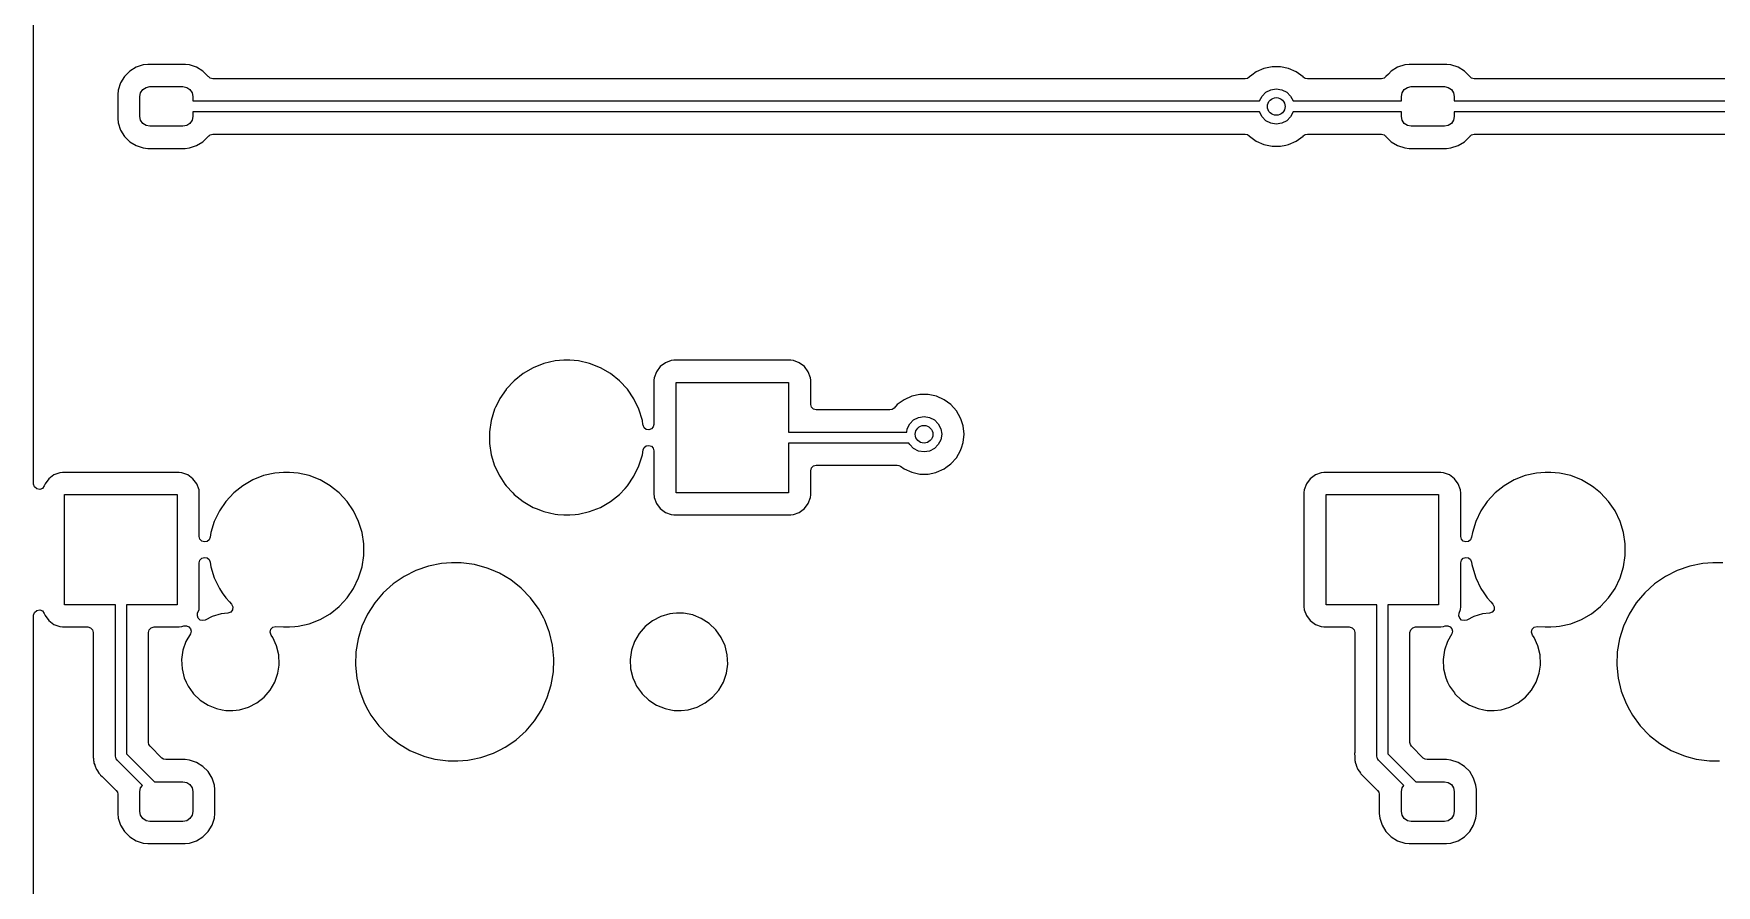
# Model space of a CAD drawing. Extents: x 30 to 259, y -142 to -25.
# Drawn here: x 29.75 to 67.87, y -96.74 to -77.44 of the extents above; entities that cross this region are included whole.
import ezdxf

# ---------------------------------------------------------------- set-up
doc = ezdxf.new("R2010")
doc.units = 0
doc.layers.add('BLACK', color=7, linetype='CONTINUOUS')

msp = doc.modelspace()

# ---------------------------------------------------------------- linework, layer by layer
at = {"layer": 'BLACK', "linetype": 'CONTINUOUS'}
for p, q in [((29.7505, -79.3658), (29.7505, -71.5723)), ((31.8095, -78.4145), (31.7205, -78.5588)), ((31.9295, -78.2945), (31.8095, -78.4145)), ((32.0738, -78.2055), (31.9295, -78.2945)), ((32.2348, -78.1521), (32.0738, -78.2055)), ((32.3342, -78.142), (32.2348, -78.1521)), ((33.1808, -78.142), (32.3342, -78.142)), ((33.191, -78.143), (33.1808, -78.142)), ((33.2802, -78.1521), (33.191, -78.143)), ((33.4412, -78.2055), (33.2802, -78.1521)), ((33.5855, -78.2945), (33.4412, -78.2055)), ((33.7055, -78.4145), (33.5855, -78.2945)), ((33.5855, -78.2945), (33.5855, -78.2945)), ((33.5855, -78.2945), (33.5855, -78.2945)), ((33.7157, -78.4247), (33.7055, -78.4145)), ((33.7055, -78.4145), (33.7055, -78.4145)), ((33.7173, -78.4231), (33.7157, -78.4247)), ((33.7467, -78.4513), (33.7173, -78.4231)), ((33.8071, -78.467), (33.7467, -78.4513)), ((57.1963, -78.467), (33.8071, -78.467)), ((57.2467, -78.4563), (57.1963, -78.467)), ((57.2884, -78.426), (57.2467, -78.4563)), ((57.2941, -78.4196), (57.2884, -78.426)), ((57.3452, -78.3825), (57.2941, -78.4196)), ((57.4473, -78.3083), (57.3452, -78.3825)), ((57.6202, -78.2314), (57.4473, -78.3083)), ((57.8054, -78.192), (57.6202, -78.2314)), ((57.9946, -78.192), (57.8054, -78.192)), ((57.8054, -78.192), (57.8054, -78.192)), ((58.1798, -78.2314), (57.9946, -78.192)), ((57.9946, -78.192), (57.9946, -78.192)), ((58.3527, -78.3083), (58.1798, -78.2314)), ((58.5059, -78.4196), (58.3527, -78.3083)), ((58.3527, -78.3083), (58.3527, -78.3083)), ((58.3527, -78.3083), (58.3527, -78.3083)), ((58.5116, -78.426), (58.5059, -78.4196)), ((58.5533, -78.4563), (58.5116, -78.426)), ((58.6037, -78.467), (58.5533, -78.4563)), ((60.2829, -78.467), (58.6037, -78.467)), ((60.3433, -78.4513), (60.2829, -78.467)), ((60.3727, -78.4231), (60.3433, -78.4513)), ((60.3743, -78.4247), (60.3727, -78.4231)), ((60.3845, -78.4145), (60.3743, -78.4247)), ((60.4394, -78.3596), (60.3845, -78.4145)), ((60.3845, -78.4145), (60.3845, -78.4145)), ((60.5045, -78.2945), (60.4394, -78.3596)), ((60.6488, -78.2055), (60.5045, -78.2945)), ((60.8098, -78.1521), (60.6488, -78.2055)), ((60.9092, -78.142), (60.8098, -78.1521)), ((61.7558, -78.142), (60.9092, -78.142)), ((61.766, -78.143), (61.7558, -78.142)), ((61.8552, -78.1521), (61.766, -78.143)), ((62.0162, -78.2055), (61.8552, -78.1521)), ((62.1605, -78.2945), (62.0162, -78.2055)), ((62.2805, -78.4145), (62.1605, -78.2945)), ((62.1605, -78.2945), (62.1605, -78.2945)), ((62.1605, -78.2945), (62.1605, -78.2945)), ((62.2907, -78.4247), (62.2805, -78.4145)), ((62.2805, -78.4145), (62.2805, -78.4145)), ((62.2923, -78.4231), (62.2907, -78.4247)), ((62.3217, -78.4513), (62.2923, -78.4231)), ((62.3821, -78.467), (62.3217, -78.4513)), ((79.3329, -78.467), (62.3821, -78.467)), ((31.6671, -78.7198), (31.657, -78.8192)), ((31.657, -78.8192), (31.657, -79.3658)), ((31.7205, -78.5588), (31.6671, -78.7198)), ((32.1575, -78.8675), (32.1746, -78.7814)), ((32.1575, -79.3175), (32.1575, -78.8675)), ((32.1746, -78.7814), (32.2234, -78.7084)), ((32.2234, -78.7084), (32.2964, -78.6596)), ((32.2964, -78.6596), (32.3825, -78.6425)), ((32.3825, -78.6425), (33.1325, -78.6425)), ((33.1325, -78.6425), (33.2186, -78.6596)), ((33.2186, -78.6596), (33.2916, -78.7084)), ((33.2916, -78.7084), (33.3404, -78.7814)), ((33.3404, -78.7814), (33.3575, -78.8675)), ((33.3575, -78.8675), (33.3575, -78.9675)), ((57.5203, -78.9675), (57.5764, -78.8574)), ((57.5764, -78.8574), (57.6649, -78.7689)), ((57.6649, -78.7689), (57.7764, -78.7121)), ((57.7764, -78.7121), (57.9, -78.6925)), ((57.9, -78.6925), (58.0236, -78.7121)), ((58.0236, -78.7121), (58.1351, -78.7689)), ((58.1351, -78.7689), (58.2236, -78.8574)), ((58.2236, -78.8574), (58.2797, -78.9675)), ((60.7325, -78.8675), (60.7496, -78.7814)), ((60.7325, -78.9675), (60.7325, -78.8675)), ((60.7496, -78.7814), (60.7984, -78.7084)), ((60.7984, -78.7084), (60.8714, -78.6596)), ((60.8714, -78.6596), (60.9575, -78.6425)), ((60.9575, -78.6425), (61.7075, -78.6425)), ((61.7075, -78.6425), (61.7936, -78.6596)), ((61.7936, -78.6596), (61.8666, -78.7084)), ((61.8666, -78.7084), (61.9154, -78.7814)), ((61.9154, -78.7814), (61.9325, -78.8675)), ((61.9325, -78.8675), (61.9325, -78.9675)), ((33.3575, -78.9675), (57.5203, -78.9675)), ((57.5203, -79.2175), (33.3575, -79.2175)), ((33.3575, -79.2175), (33.3575, -79.3175)), ((57.5764, -79.3276), (57.5203, -79.2175)), ((58.2797, -79.2175), (58.2236, -79.3276)), ((58.2797, -78.9675), (60.7325, -78.9675)), ((60.7325, -79.2175), (58.2797, -79.2175)), ((60.7325, -79.3175), (60.7325, -79.2175)), ((61.9325, -78.9675), (79.7825, -78.9675)), ((79.7825, -79.2175), (61.9325, -79.2175)), ((61.9325, -79.2175), (61.9325, -79.3175)), ((29.7505, -86.7262), (29.7505, -79.3658)), ((31.657, -79.3658), (31.6671, -79.4652)), ((31.6671, -79.4652), (31.7205, -79.6262)), ((31.7205, -79.6262), (31.8095, -79.7705)), ((32.1746, -79.4036), (32.1575, -79.3175)), ((32.2234, -79.4766), (32.1746, -79.4036)), ((32.2964, -79.5254), (32.2234, -79.4766)), ((32.3825, -79.5425), (32.2964, -79.5254)), ((33.1325, -79.5425), (32.3825, -79.5425)), ((33.2186, -79.5254), (33.1325, -79.5425)), ((33.2916, -79.4766), (33.2186, -79.5254)), ((33.3404, -79.4036), (33.2916, -79.4766)), ((33.3575, -79.3175), (33.3404, -79.4036)), ((57.6649, -79.4161), (57.5764, -79.3276)), ((57.7764, -79.4729), (57.6649, -79.4161)), ((57.9, -79.4925), (57.7764, -79.4729)), ((58.0236, -79.4729), (57.9, -79.4925)), ((58.1351, -79.4161), (58.0236, -79.4729)), ((58.2236, -79.3276), (58.1351, -79.4161)), ((60.7496, -79.4036), (60.7325, -79.3175)), ((60.7984, -79.4766), (60.7496, -79.4036)), ((60.8714, -79.5254), (60.7984, -79.4766)), ((60.9575, -79.5425), (60.8714, -79.5254)), ((61.7075, -79.5425), (60.9575, -79.5425)), ((61.7936, -79.5254), (61.7075, -79.5425)), ((61.8666, -79.4766), (61.7936, -79.5254)), ((61.9154, -79.4036), (61.8666, -79.4766)), ((61.9325, -79.3175), (61.9154, -79.4036)), ((31.8095, -79.7705), (31.9295, -79.8905)), ((31.9295, -79.8905), (32.0738, -79.9795)), ((32.0738, -79.9795), (32.0738, -79.9795)), ((32.0738, -79.9795), (32.0738, -79.9795)), ((32.0738, -79.9795), (32.2348, -80.0328)), ((32.2348, -80.0328), (32.3342, -80.043)), ((32.3342, -80.043), (33.1808, -80.043)), ((33.1808, -80.043), (33.2802, -80.0328)), ((33.2802, -80.0328), (33.4412, -79.9795)), ((33.4412, -79.9795), (33.5855, -79.8905)), ((33.5855, -79.8905), (33.7055, -79.7705)), ((33.7055, -79.7705), (33.7157, -79.7603)), ((33.7055, -79.7705), (33.7055, -79.7705)), ((33.7157, -79.7603), (33.7173, -79.7618)), ((33.7173, -79.7618), (33.7467, -79.7337)), ((33.7467, -79.7337), (33.8071, -79.718)), ((33.8071, -79.718), (57.1963, -79.718)), ((57.1963, -79.718), (57.2467, -79.7287)), ((57.2467, -79.7287), (57.2884, -79.759)), ((57.2884, -79.759), (57.2941, -79.7654)), ((57.2941, -79.7654), (57.4473, -79.8767)), ((57.4473, -79.8767), (57.4473, -79.8767)), ((57.4473, -79.8767), (57.4473, -79.8767)), ((57.4473, -79.8767), (57.6202, -79.9536)), ((57.6202, -79.9536), (57.8054, -79.993)), ((57.8054, -79.993), (57.8054, -79.993)), ((57.8054, -79.993), (57.9946, -79.993)), ((57.9946, -79.993), (58.1181, -79.9668)), ((57.9946, -79.993), (57.9946, -79.993)), ((58.1181, -79.9668), (58.1798, -79.9536)), ((58.1798, -79.9536), (58.3527, -79.8767)), ((58.3527, -79.8767), (58.5059, -79.7654)), ((58.5059, -79.7654), (58.5116, -79.759)), ((58.5116, -79.759), (58.5533, -79.7287)), ((58.5533, -79.7287), (58.6037, -79.718)), ((58.6037, -79.718), (60.2829, -79.718)), ((60.2829, -79.718), (60.3433, -79.7337)), ((60.3433, -79.7337), (60.3727, -79.7618)), ((60.3727, -79.7618), (60.3743, -79.7603)), ((60.3743, -79.7603), (60.3845, -79.7705)), ((60.3845, -79.7705), (60.3845, -79.7705)), ((60.3845, -79.7705), (60.4906, -79.8767)), ((60.4906, -79.8767), (60.5045, -79.8905)), ((60.5045, -79.8905), (60.6488, -79.9795)), ((60.6488, -79.9795), (60.6488, -79.9795)), ((60.6488, -79.9795), (60.6488, -79.9795)), ((60.6488, -79.9795), (60.8098, -80.0328)), ((60.8098, -80.0328), (60.9092, -80.043)), ((60.9092, -80.043), (61.7558, -80.043)), ((61.7558, -80.043), (61.8552, -80.0328)), ((61.8552, -80.0328), (62.0162, -79.9795)), ((62.0162, -79.9795), (62.1605, -79.8905)), ((62.1605, -79.8905), (62.2805, -79.7705)), ((62.2805, -79.7705), (62.2907, -79.7603)), ((62.2805, -79.7705), (62.2805, -79.7705)), ((62.2907, -79.7603), (62.2923, -79.7618)), ((62.2923, -79.7618), (62.3217, -79.7337)), ((62.3217, -79.7337), (62.3821, -79.718)), ((62.3821, -79.718), (79.3329, -79.718)), ((41.3101, -84.9176), (41.0659, -85.0134)), ((41.5659, -84.8592), (41.3101, -84.9176)), ((41.762, -84.8445), (41.5659, -84.8592)), ((41.893, -84.8445), (41.762, -84.8445)), ((41.762, -84.8445), (41.762, -84.8445)), ((42.0891, -84.8592), (41.893, -84.8445)), ((41.893, -84.8445), (41.893, -84.8445)), ((42.3449, -84.9176), (42.0891, -84.8592)), ((42.5891, -85.0134), (42.3449, -84.9176)), ((43.945, -84.9875), (43.8587, -85.1027)), ((44.0602, -84.9012), (43.945, -84.9875)), ((44.195, -84.8509), (44.0602, -84.9012)), ((44.2546, -84.8445), (44.195, -84.8509)), ((46.9004, -84.8445), (44.2546, -84.8445)), ((46.96, -84.8509), (46.9004, -84.8445)), ((46.9004, -84.8445), (46.9004, -84.8445)), ((47.0948, -84.9012), (46.96, -84.8509)), ((47.21, -84.9875), (47.0948, -84.9012)), ((47.2963, -85.1027), (47.21, -84.9875)), ((40.6335, -85.3082), (40.4551, -85.5005)), ((40.8386, -85.1446), (40.6335, -85.3082)), ((41.0659, -85.0134), (40.8386, -85.1446)), ((42.8164, -85.1446), (42.5891, -85.0134)), ((43.0215, -85.3082), (42.8164, -85.1446)), ((42.8164, -85.1446), (42.8164, -85.1446)), ((43.1999, -85.5005), (43.0215, -85.3082)), ((43.0215, -85.3082), (43.0215, -85.3082)), ((43.0215, -85.3082), (43.0215, -85.3082)), ((43.8084, -85.2375), (43.802, -85.2971)), ((43.802, -85.2971), (43.802, -86.2953)), ((43.8587, -85.1027), (43.8084, -85.2375)), ((44.3025, -87.845), (44.3025, -85.345)), ((44.3025, -85.345), (46.8525, -85.345)), ((46.8525, -85.345), (46.8525, -86.47)), ((47.3466, -85.2375), (47.2963, -85.1027)), ((47.353, -85.2971), (47.3466, -85.2375)), ((47.353, -85.8455), (47.353, -85.2971)), ((47.353, -85.2971), (47.353, -85.2971)), ((40.3073, -85.7173), (40.2157, -85.9075)), ((40.3126, -85.7095), (40.3073, -85.7173)), ((40.4514, -85.5058), (40.3126, -85.7095)), ((40.4551, -85.5005), (40.4514, -85.5058)), ((43.3477, -85.7173), (43.1999, -85.5005)), ((43.1999, -85.5005), (43.1999, -85.5005)), ((43.1999, -85.5005), (43.1999, -85.5005)), ((43.4616, -85.9537), (43.3477, -85.7173)), ((49.4673, -85.7358), (49.3141, -85.8471)), ((49.6402, -85.6589), (49.4673, -85.7358)), ((49.8254, -85.6195), (49.6402, -85.6589)), ((50.0146, -85.6195), (49.8254, -85.6195)), ((49.8254, -85.6195), (49.8254, -85.6195)), ((50.1998, -85.6589), (50.0146, -85.6195)), ((50.0146, -85.6195), (50.0146, -85.6195)), ((50.3727, -85.7358), (50.1998, -85.6589)), ((50.5259, -85.8471), (50.3727, -85.7358)), ((40.1934, -85.9537), (40.1161, -86.2044)), ((40.2157, -85.9075), (40.1934, -85.9537)), ((43.5389, -86.2044), (43.4616, -85.9537)), ((47.3696, -85.9075), (47.353, -85.8455)), ((47.415, -85.9529), (47.3696, -85.9075)), ((47.477, -85.9695), (47.415, -85.9529)), ((49.1487, -85.9695), (47.477, -85.9695)), ((49.1992, -85.9588), (49.1487, -85.9695)), ((49.2409, -85.9285), (49.1992, -85.9588)), ((49.3141, -85.8471), (49.2409, -85.9285)), ((49.6849, -86.1964), (49.7964, -86.1396)), ((49.7964, -86.1396), (49.92, -86.12)), ((49.92, -86.12), (50.0436, -86.1396)), ((50.0436, -86.1396), (50.1551, -86.1964)), ((50.6525, -85.9878), (50.5259, -85.8471)), ((50.7472, -86.1517), (50.6525, -85.9878)), ((40.1161, -86.2044), (40.077, -86.4638)), ((40.077, -86.4638), (40.077, -86.7262)), ((43.5526, -86.2953), (43.5389, -86.2044)), ((43.5554, -86.3138), (43.5526, -86.2953)), ((43.5792, -86.3702), (43.5554, -86.3138)), ((43.627, -86.4083), (43.5792, -86.3702)), ((43.6873, -86.419), (43.627, -86.4083)), ((43.7453, -86.3995), (43.6873, -86.419)), ((43.7869, -86.3546), (43.7453, -86.3995)), ((43.802, -86.2953), (43.7869, -86.3546)), ((46.8525, -86.47), (49.5279, -86.47)), ((49.5279, -86.47), (49.5396, -86.3964)), ((49.5396, -86.3964), (49.5964, -86.2849)), ((49.5964, -86.2849), (49.6849, -86.1964)), ((50.1551, -86.1964), (50.2436, -86.2849)), ((50.2436, -86.2849), (50.3004, -86.3964)), ((50.3004, -86.3964), (50.32, -86.52)), ((50.32, -86.52), (50.3004, -86.6436)), ((50.7606, -86.1931), (50.7472, -86.1517)), ((50.8057, -86.3317), (50.7606, -86.1931)), ((50.8255, -86.52), (50.8057, -86.3317)), ((50.8057, -86.7083), (50.8255, -86.52)), ((29.7505, -87.6477), (29.7505, -86.7262)), ((40.077, -86.7262), (40.1161, -86.9856)), ((43.5389, -86.9856), (43.5554, -86.8762)), ((43.5554, -86.8762), (43.5792, -86.8198)), ((43.5792, -86.8198), (43.627, -86.7817)), ((43.627, -86.7817), (43.6873, -86.771)), ((43.6873, -86.771), (43.7453, -86.7905)), ((43.7453, -86.7905), (43.7869, -86.8354)), ((43.7869, -86.8354), (43.802, -86.8947)), ((43.802, -86.8947), (43.802, -87.8929)), ((49.5785, -86.72), (46.8525, -86.72)), ((46.8525, -86.72), (46.8525, -87.845)), ((49.5964, -86.7551), (49.5785, -86.72)), ((49.6849, -86.8436), (49.5964, -86.7551)), ((49.7964, -86.9004), (49.6849, -86.8436)), ((49.92, -86.92), (49.7964, -86.9004)), ((50.0436, -86.9004), (49.92, -86.92)), ((50.1551, -86.8436), (50.0436, -86.9004)), ((50.2436, -86.7551), (50.1551, -86.8436)), ((50.3004, -86.6436), (50.2436, -86.7551)), ((50.6525, -87.0522), (50.7472, -86.8883)), ((50.7472, -86.8883), (50.7751, -86.8023)), ((50.7751, -86.8023), (50.7998, -86.7262)), ((50.7998, -86.7262), (50.8057, -86.7083)), ((40.1161, -86.9856), (40.1934, -87.2363)), ((40.1934, -87.2363), (40.3073, -87.4727)), ((43.3477, -87.4727), (43.4616, -87.2363)), ((43.4616, -87.2363), (43.5389, -86.9856)), ((47.353, -87.3445), (47.3696, -87.2825)), ((47.3696, -87.2825), (47.415, -87.2371)), ((47.415, -87.2371), (47.477, -87.2205)), ((47.477, -87.2205), (49.3118, -87.2205)), ((49.3118, -87.2205), (49.3502, -87.2266)), ((49.3502, -87.2266), (49.3847, -87.2442)), ((49.3847, -87.2442), (49.4673, -87.3042)), ((50.3727, -87.3042), (50.4117, -87.2758)), ((50.4117, -87.2758), (50.5259, -87.1929)), ((50.5259, -87.1929), (50.6525, -87.0522)), ((29.7692, -87.7132), (29.7505, -87.6477)), ((30.0087, -87.6427), (29.9907, -87.691)), ((30.095, -87.5275), (30.0087, -87.6427)), ((30.2102, -87.4412), (30.095, -87.5275)), ((30.345, -87.3909), (30.2102, -87.4412)), ((30.4046, -87.3845), (30.345, -87.3909)), ((33.0504, -87.3845), (30.4046, -87.3845)), ((33.11, -87.3909), (33.0504, -87.3845)), ((33.0504, -87.3845), (33.0504, -87.3845)), ((33.2448, -87.4412), (33.11, -87.3909)), ((33.36, -87.5275), (33.2448, -87.4412)), ((33.4463, -87.6427), (33.36, -87.5275)), ((33.4966, -87.7775), (33.4463, -87.6427)), ((34.7159, -87.5534), (34.4886, -87.6846)), ((34.9601, -87.4576), (34.7159, -87.5534)), ((35.2159, -87.3992), (34.9601, -87.4576)), ((35.412, -87.3845), (35.2159, -87.3992)), ((35.543, -87.3845), (35.412, -87.3845)), ((35.412, -87.3845), (35.412, -87.3845)), ((35.7391, -87.3992), (35.543, -87.3845)), ((35.543, -87.3845), (35.543, -87.3845)), ((35.9949, -87.4576), (35.7391, -87.3992)), ((36.2391, -87.5534), (35.9949, -87.4576)), ((36.4664, -87.6846), (36.2391, -87.5534)), ((40.3073, -87.4727), (40.4266, -87.6477)), ((40.4266, -87.6477), (40.4551, -87.6895)), ((43.1999, -87.6895), (43.3477, -87.4727)), ((47.353, -87.8929), (47.353, -87.3445)), ((49.4673, -87.3042), (49.4673, -87.3042)), ((49.4673, -87.3042), (49.4673, -87.3042)), ((49.4673, -87.3042), (49.6402, -87.3811)), ((49.6402, -87.3811), (49.8254, -87.4205)), ((49.8254, -87.4205), (49.8254, -87.4205)), ((49.8254, -87.4205), (50.0146, -87.4205)), ((50.0146, -87.4205), (50.184, -87.3845)), ((50.0146, -87.4205), (50.0146, -87.4205)), ((50.184, -87.3845), (50.1998, -87.3811)), ((50.1998, -87.3811), (50.3727, -87.3042)), ((58.5837, -87.6427), (58.5334, -87.7775)), ((58.67, -87.5275), (58.5837, -87.6427)), ((58.7852, -87.4412), (58.67, -87.5275)), ((58.92, -87.3909), (58.7852, -87.4412)), ((58.9796, -87.3845), (58.92, -87.3909)), ((61.6254, -87.3845), (58.9796, -87.3845)), ((61.685, -87.3909), (61.6254, -87.3845)), ((61.6254, -87.3845), (61.6254, -87.3845)), ((61.8198, -87.4412), (61.685, -87.3909)), ((61.935, -87.5275), (61.8198, -87.4412)), ((62.0213, -87.6427), (61.935, -87.5275)), ((62.0716, -87.7775), (62.0213, -87.6427)), ((63.2909, -87.5534), (63.0636, -87.6846)), ((63.5351, -87.4576), (63.2909, -87.5534)), ((63.7909, -87.3992), (63.5351, -87.4576)), ((63.987, -87.3845), (63.7909, -87.3992)), ((64.118, -87.3845), (63.987, -87.3845)), ((63.987, -87.3845), (63.987, -87.3845)), ((64.3141, -87.3992), (64.118, -87.3845)), ((64.118, -87.3845), (64.118, -87.3845)), ((64.5699, -87.4576), (64.3141, -87.3992)), ((64.8141, -87.5534), (64.5699, -87.4576)), ((65.0414, -87.6846), (64.8141, -87.5534)), ((29.8198, -87.7589), (29.7692, -87.7132)), ((29.8869, -87.771), (29.8198, -87.7589)), ((29.9502, -87.7459), (29.8869, -87.771)), ((29.9907, -87.691), (29.9502, -87.7459)), ((30.4525, -90.385), (30.4525, -87.885)), ((30.4525, -87.885), (33.0025, -87.885)), ((33.0025, -87.885), (33.0025, -90.385)), ((33.4985, -87.7949), (33.4966, -87.7775)), ((33.503, -87.8371), (33.4985, -87.7949)), ((33.503, -88.8353), (33.503, -87.8371)), ((34.1051, -88.0405), (33.9573, -88.2573)), ((34.2835, -87.8482), (34.1051, -88.0405)), ((34.4886, -87.6846), (34.2835, -87.8482)), ((36.5147, -87.7232), (36.4664, -87.6846)), ((36.6715, -87.8482), (36.5147, -87.7232)), ((36.8499, -88.0405), (36.6715, -87.8482)), ((36.6715, -87.8482), (36.6715, -87.8482)), ((36.6715, -87.8482), (36.6715, -87.8482)), ((36.9977, -88.2573), (36.8499, -88.0405)), ((36.8499, -88.0405), (36.8499, -88.0405)), ((36.8499, -88.0405), (36.8499, -88.0405)), ((40.4551, -87.6895), (40.6023, -87.8482)), ((40.6023, -87.8482), (40.6335, -87.8818)), ((40.6335, -87.8818), (40.8386, -88.0454)), ((40.8386, -88.0454), (41.0659, -88.1766)), ((42.5891, -88.1766), (42.8164, -88.0454)), ((42.8164, -88.0454), (43.0215, -87.8818)), ((43.0215, -87.8818), (43.1476, -87.7459)), ((43.1476, -87.7459), (43.1999, -87.6895)), ((43.1999, -87.6895), (43.1999, -87.6895)), ((43.1999, -87.6895), (43.1999, -87.6895)), ((43.802, -87.8929), (43.8034, -87.9062)), ((43.8034, -87.9062), (43.8084, -87.9525)), ((43.8084, -87.9525), (43.8587, -88.0873)), ((46.8525, -87.845), (44.3025, -87.845)), ((47.2963, -88.0873), (47.3466, -87.9525)), ((47.3466, -87.9525), (47.353, -87.8929)), ((58.5334, -87.7775), (58.527, -87.8371)), ((58.527, -87.8371), (58.527, -90.4329)), ((59.0275, -90.385), (59.0275, -87.885)), ((59.0275, -87.885), (61.5775, -87.885)), ((61.5775, -87.885), (61.5775, -90.385)), ((62.0735, -87.7949), (62.0716, -87.7775)), ((62.078, -87.8371), (62.0735, -87.7949)), ((62.078, -88.8353), (62.078, -87.8371)), ((62.6801, -88.0405), (62.5323, -88.2573)), ((62.8585, -87.8482), (62.6801, -88.0405)), ((63.0636, -87.6846), (62.8585, -87.8482)), ((65.0897, -87.7232), (65.0414, -87.6846)), ((65.2465, -87.8482), (65.0897, -87.7232)), ((65.4249, -88.0405), (65.2465, -87.8482)), ((65.2465, -87.8482), (65.2465, -87.8482)), ((65.2465, -87.8482), (65.2465, -87.8482)), ((65.5727, -88.2573), (65.4249, -88.0405)), ((65.4249, -88.0405), (65.4249, -88.0405)), ((65.4249, -88.0405), (65.4249, -88.0405)), ((33.9573, -88.2573), (33.8434, -88.4937)), ((37.1116, -88.4937), (36.9977, -88.2573)), ((41.0659, -88.1766), (41.132, -88.2025)), ((41.132, -88.2025), (41.2715, -88.2573)), ((41.2715, -88.2573), (41.3101, -88.2724)), ((41.3101, -88.2724), (41.5659, -88.3308)), ((41.5659, -88.3308), (41.6219, -88.335)), ((41.6219, -88.335), (41.762, -88.3455)), ((41.762, -88.3455), (41.762, -88.3455)), ((41.762, -88.3455), (41.893, -88.3455)), ((41.893, -88.3455), (42.0156, -88.3363)), ((41.893, -88.3455), (41.893, -88.3455)), ((42.0156, -88.3363), (42.0891, -88.3308)), ((42.0891, -88.3308), (42.3449, -88.2724)), ((42.3449, -88.2724), (42.5891, -88.1766)), ((43.8587, -88.0873), (43.945, -88.2025)), ((43.945, -88.2025), (44.0602, -88.2888)), ((44.0602, -88.2888), (44.195, -88.3391)), ((44.195, -88.3391), (44.2546, -88.3455)), ((44.2546, -88.3455), (46.9004, -88.3455)), ((46.9004, -88.3455), (46.96, -88.3391)), ((46.96, -88.3391), (47.0948, -88.2888)), ((47.0948, -88.2888), (47.21, -88.2025)), ((47.21, -88.2025), (47.2963, -88.0873)), ((62.5323, -88.2573), (62.4184, -88.4937)), ((65.6866, -88.4937), (65.5727, -88.2573)), ((33.7661, -88.7444), (33.7496, -88.8538)), ((33.8434, -88.4937), (33.7661, -88.7444)), ((37.1889, -88.7444), (37.1116, -88.4937)), ((37.228, -89.0038), (37.1889, -88.7444)), ((62.3411, -88.7444), (62.3246, -88.8538)), ((62.4184, -88.4937), (62.3411, -88.7444)), ((65.7639, -88.7444), (65.6866, -88.4937)), ((65.803, -89.0038), (65.7639, -88.7444)), ((33.5181, -88.8946), (33.503, -88.8353)), ((33.5597, -88.9395), (33.5181, -88.8946)), ((33.6177, -88.959), (33.5597, -88.9395)), ((33.678, -88.9483), (33.6177, -88.959)), ((33.7258, -88.9102), (33.678, -88.9483)), ((33.7496, -88.8538), (33.7258, -88.9102)), ((37.228, -89.2662), (37.228, -89.0038)), ((62.0931, -88.8946), (62.078, -88.8353)), ((62.1347, -88.9395), (62.0931, -88.8946)), ((62.1927, -88.959), (62.1347, -88.9395)), ((62.253, -88.9483), (62.1927, -88.959)), ((62.3008, -88.9102), (62.253, -88.9483)), ((62.3246, -88.8538), (62.3008, -88.9102)), ((65.803, -89.2662), (65.803, -89.0038)), ((33.503, -89.4347), (33.5181, -89.3754)), ((33.503, -90.4329), (33.503, -89.4347)), ((33.5181, -89.3754), (33.5597, -89.3305)), ((33.5597, -89.3305), (33.6177, -89.311)), ((33.6177, -89.311), (33.678, -89.3217)), ((33.678, -89.3217), (33.7258, -89.3598)), ((33.7258, -89.3598), (33.7496, -89.4162)), ((33.7496, -89.4162), (33.7578, -89.4707)), ((33.7578, -89.4707), (33.7661, -89.5256)), ((33.7661, -89.5256), (33.8434, -89.7763)), ((37.1116, -89.7763), (37.1889, -89.5256)), ((37.1889, -89.5256), (37.228, -89.2662)), ((38.6932, -89.5055), (38.4093, -89.6041)), ((38.9877, -89.4456), (38.6932, -89.5055)), ((39.2125, -89.4306), (38.9877, -89.4456)), ((39.4377, -89.4306), (39.2125, -89.4306)), ((39.2125, -89.4306), (39.2125, -89.4306)), ((39.7356, -89.4707), (39.4377, -89.4306)), ((40.0254, -89.55), (39.7356, -89.4707)), ((39.7356, -89.4707), (39.7356, -89.4707)), ((39.7356, -89.4707), (39.7356, -89.4707)), ((40.1209, -89.5906), (40.0254, -89.55)), ((62.078, -89.4347), (62.0931, -89.3754)), ((62.078, -90.4329), (62.078, -89.4347)), ((62.0931, -89.3754), (62.1347, -89.3305)), ((62.1347, -89.3305), (62.1927, -89.311)), ((62.1927, -89.311), (62.253, -89.3217)), ((62.253, -89.3217), (62.3008, -89.3598)), ((62.3008, -89.3598), (62.3246, -89.4162)), ((62.3246, -89.4162), (62.3328, -89.4707)), ((62.3328, -89.4707), (62.3411, -89.5256)), ((62.3411, -89.5256), (62.4184, -89.7763)), ((65.6866, -89.7763), (65.7639, -89.5256)), ((65.7639, -89.5256), (65.803, -89.2662)), ((67.2682, -89.5055), (66.9843, -89.6041)), ((67.5627, -89.4456), (67.2682, -89.5055)), ((67.7875, -89.4306), (67.5627, -89.4456)), ((68.0127, -89.4306), (67.7875, -89.4306)), ((67.7875, -89.4306), (67.7875, -89.4306)), ((33.8434, -89.7763), (33.9573, -90.0127)), ((36.9977, -90.0127), (37.1116, -89.7763)), ((37.8934, -89.9097), (37.6706, -90.1112)), ((38.1412, -89.7396), (37.8934, -89.9097)), ((38.4093, -89.6041), (38.1412, -89.7396)), ((40.302, -89.6673), (40.1209, -89.5906)), ((40.4313, -89.7439), (40.302, -89.6673)), ((40.5606, -89.8205), (40.4313, -89.7439)), ((40.7964, -90.0067), (40.5606, -89.8205)), ((40.5606, -89.8205), (40.5606, -89.8205)), ((40.5606, -89.8205), (40.5606, -89.8205)), ((62.4184, -89.7763), (62.5323, -90.0127)), ((65.5727, -90.0127), (65.6866, -89.7763)), ((66.4684, -89.9097), (66.2456, -90.1112)), ((66.7162, -89.7396), (66.4684, -89.9097)), ((66.9843, -89.6041), (66.7162, -89.7396)), ((33.9573, -90.0127), (34.0244, -90.1112)), ((34.0244, -90.1112), (34.1051, -90.2295)), ((34.1051, -90.2295), (34.1841, -90.3146)), ((34.1841, -90.3146), (34.2318, -90.366)), ((36.6715, -90.4218), (36.7708, -90.3148)), ((36.7708, -90.3148), (36.8499, -90.2295)), ((36.8499, -90.2295), (36.9977, -90.0127)), ((36.8499, -90.2295), (36.8499, -90.2295)), ((36.8499, -90.2295), (36.8499, -90.2295)), ((37.6706, -90.1112), (37.4766, -90.3407)), ((41.0053, -90.2227), (40.7964, -90.0067)), ((41.1601, -90.4329), (41.0053, -90.2227)), ((62.5323, -90.0127), (62.5994, -90.1112)), ((62.5994, -90.1112), (62.6801, -90.2295)), ((62.6801, -90.2295), (62.7591, -90.3146)), ((62.7591, -90.3146), (62.8068, -90.366)), ((65.2465, -90.4218), (65.3458, -90.3148)), ((65.3458, -90.3148), (65.4249, -90.2295)), ((65.4249, -90.2295), (65.5727, -90.0127)), ((65.4249, -90.2295), (65.4249, -90.2295)), ((65.4249, -90.2295), (65.4249, -90.2295)), ((66.2456, -90.1112), (66.0516, -90.3407)), ((29.7505, -90.6223), (29.7692, -90.5568)), ((29.7505, -105.025), (29.7505, -90.6223)), ((29.7692, -90.5568), (29.8198, -90.5111)), ((29.8198, -90.5111), (29.8869, -90.499)), ((29.8869, -90.499), (29.9502, -90.5241)), ((29.9502, -90.5241), (29.9907, -90.579)), ((29.9907, -90.579), (30.0087, -90.6273)), ((30.0087, -90.6273), (30.095, -90.7425)), ((31.6025, -90.385), (30.4525, -90.385)), ((31.6025, -93.8125), (31.6025, -90.385)), ((33.0025, -90.385), (31.8525, -90.385)), ((31.8525, -90.385), (31.8525, -93.7607)), ((33.4587, -90.6342), (33.4656, -90.5756)), ((33.4797, -90.6894), (33.4587, -90.6342)), ((33.4656, -90.5756), (33.4966, -90.4925)), ((33.5239, -90.7286), (33.4797, -90.6894)), ((33.4966, -90.4925), (33.503, -90.4329)), ((33.7963, -90.6478), (33.6386, -90.7291)), ((33.9981, -90.5886), (33.7963, -90.6478)), ((34.1527, -90.5738), (33.9981, -90.5886)), ((34.216, -90.549), (34.1527, -90.5738)), ((34.2568, -90.4945), (34.216, -90.549)), ((34.2318, -90.366), (34.2626, -90.4267)), ((34.2626, -90.4267), (34.2568, -90.4945)), ((35.9949, -90.8124), (36.2391, -90.7166)), ((36.2391, -90.7166), (36.4664, -90.5854)), ((36.4664, -90.5854), (36.6715, -90.4218)), ((37.3149, -90.594), (37.1884, -90.8665)), ((37.4766, -90.3407), (37.3149, -90.594)), ((41.1835, -90.4646), (41.1601, -90.4329)), ((41.3067, -90.6894), (41.1835, -90.4646)), ((41.3279, -90.7281), (41.3067, -90.6894)), ((43.9563, -90.6478), (43.7693, -90.7442)), ((44.1581, -90.5886), (43.9563, -90.6478)), ((44.2279, -90.5819), (44.1581, -90.5886)), ((44.315, -90.5736), (44.2279, -90.5819)), ((44.4727, -90.5736), (44.315, -90.5736)), ((44.6792, -90.6134), (44.4727, -90.5736)), ((44.4727, -90.5736), (44.4727, -90.5736)), ((44.7015, -90.6223), (44.6792, -90.6134)), ((44.6792, -90.6134), (44.6792, -90.6134)), ((44.6792, -90.6134), (44.6792, -90.6134)), ((44.8745, -90.6916), (44.7015, -90.6223)), ((45.0514, -90.8053), (44.8745, -90.6916)), ((58.527, -90.4329), (58.5334, -90.4925)), ((58.5334, -90.4925), (58.5342, -90.4945)), ((58.5342, -90.4945), (58.5837, -90.6273)), ((58.5837, -90.6273), (58.67, -90.7425)), ((60.1775, -90.385), (59.0275, -90.385)), ((60.1775, -93.8125), (60.1775, -90.385)), ((61.5775, -90.385), (60.4275, -90.385)), ((60.4275, -90.385), (60.4275, -93.7607)), ((62.0337, -90.6342), (62.0406, -90.5756)), ((62.0547, -90.6894), (62.0337, -90.6342)), ((62.0406, -90.5756), (62.0716, -90.4925)), ((62.0989, -90.7286), (62.0547, -90.6894)), ((62.0716, -90.4925), (62.078, -90.4329)), ((62.3713, -90.6478), (62.2136, -90.7291)), ((62.5731, -90.5886), (62.3713, -90.6478)), ((62.7277, -90.5738), (62.5731, -90.5886)), ((62.791, -90.549), (62.7277, -90.5738)), ((62.8318, -90.4945), (62.791, -90.549)), ((62.8068, -90.366), (62.8376, -90.4267)), ((62.8376, -90.4267), (62.8318, -90.4945)), ((64.5699, -90.8124), (64.8141, -90.7166)), ((64.8141, -90.7166), (65.0414, -90.5854)), ((65.0414, -90.5854), (65.2465, -90.4218)), ((65.8899, -90.594), (65.7634, -90.8665)), ((66.0516, -90.3407), (65.8899, -90.594)), ((30.095, -90.7425), (30.2102, -90.8288)), ((30.2102, -90.8288), (30.345, -90.8791)), ((30.345, -90.8791), (30.4046, -90.8855)), ((30.4046, -90.8855), (30.978, -90.8855)), ((30.978, -90.8855), (31.04, -90.9021)), ((31.04, -90.9021), (31.0854, -90.9475)), ((31.0854, -90.9475), (31.102, -91.0095)), ((31.102, -91.0095), (31.102, -93.7298)), ((32.353, -91.0095), (32.3696, -90.9475)), ((32.353, -93.502), (32.353, -91.0095)), ((32.3696, -90.9475), (32.415, -90.9021)), ((32.415, -90.9021), (32.477, -90.8855)), ((32.477, -90.8855), (33.0504, -90.8855)), ((33.0504, -90.8855), (33.11, -90.8791)), ((33.0504, -90.8855), (33.0504, -90.8855)), ((33.11, -90.8791), (33.1503, -90.864)), ((33.1503, -90.864), (33.2101, -90.8573)), ((33.301, -91.0422), (33.2011, -91.2154)), ((33.2101, -90.8573), (33.2661, -90.8796)), ((33.2661, -90.8796), (33.3049, -90.9255)), ((33.3176, -90.9844), (33.301, -91.0422)), ((33.3049, -90.9255), (33.3176, -90.9844)), ((33.5812, -90.7429), (33.5239, -90.7286)), ((33.6386, -90.7291), (33.5812, -90.7429)), ((35.1046, -91.0026), (35.1204, -90.9352)), ((35.1274, -91.068), (35.1046, -91.0026)), ((35.1204, -90.9352), (35.1699, -90.8868)), ((35.1657, -91.1218), (35.1274, -91.068)), ((35.1699, -90.8868), (35.2377, -90.8724)), ((35.2377, -90.8724), (35.412, -90.8855)), ((35.412, -90.8855), (35.412, -90.8855)), ((35.412, -90.8855), (35.543, -90.8855)), ((35.543, -90.8855), (35.6656, -90.8763)), ((35.543, -90.8855), (35.543, -90.8855)), ((35.6656, -90.8763), (35.7391, -90.8708)), ((35.7391, -90.8708), (35.9949, -90.8124)), ((37.1884, -90.8665), (37.0994, -91.1535)), ((41.4136, -90.9505), (41.3279, -90.7281)), ((41.4359, -91.0086), (41.4136, -90.9505)), ((41.5056, -91.3009), (41.4359, -91.0086)), ((43.4662, -91.0332), (43.3611, -91.2154)), ((43.604, -90.8743), (43.4662, -91.0332)), ((43.7693, -90.7442), (43.604, -90.8743)), ((45.2037, -90.9505), (45.0514, -90.8053)), ((45.0514, -90.8053), (45.0514, -90.8053)), ((45.0514, -90.8053), (45.0514, -90.8053)), ((45.3257, -91.1218), (45.2037, -90.9505)), ((45.2037, -90.9505), (45.2037, -90.9505)), ((58.67, -90.7425), (58.7852, -90.8288)), ((58.7852, -90.8288), (58.92, -90.8791)), ((58.92, -90.8791), (58.9796, -90.8855)), ((58.9796, -90.8855), (59.553, -90.8855)), ((59.553, -90.8855), (59.615, -90.9021)), ((59.615, -90.9021), (59.6604, -90.9475)), ((59.6604, -90.9475), (59.677, -91.0095)), ((59.677, -91.0095), (59.677, -93.7298)), ((60.928, -91.0095), (60.9446, -90.9475)), ((60.928, -93.502), (60.928, -91.0095)), ((60.9446, -90.9475), (60.99, -90.9021)), ((60.99, -90.9021), (61.052, -90.8855)), ((61.052, -90.8855), (61.6254, -90.8855)), ((61.6254, -90.8855), (61.685, -90.8791)), ((61.6254, -90.8855), (61.6254, -90.8855)), ((61.685, -90.8791), (61.7253, -90.864)), ((61.7253, -90.864), (61.7851, -90.8573)), ((61.876, -91.0422), (61.7761, -91.2154)), ((61.7851, -90.8573), (61.8411, -90.8796)), ((61.8411, -90.8796), (61.8799, -90.9255)), ((61.8926, -90.9844), (61.876, -91.0422)), ((61.8799, -90.9255), (61.8926, -90.9844)), ((62.1562, -90.7429), (62.0989, -90.7286)), ((62.2136, -90.7291), (62.1562, -90.7429)), ((63.6796, -91.0026), (63.6954, -90.9352)), ((63.7024, -91.068), (63.6796, -91.0026)), ((63.6954, -90.9352), (63.7449, -90.8868)), ((63.7407, -91.1218), (63.7024, -91.068)), ((63.7449, -90.8868), (63.8127, -90.8724)), ((63.8127, -90.8724), (63.987, -90.8855)), ((63.987, -90.8855), (63.987, -90.8855)), ((63.987, -90.8855), (64.118, -90.8855)), ((64.118, -90.8855), (64.2406, -90.8763)), ((64.118, -90.8855), (64.118, -90.8855)), ((64.2406, -90.8763), (64.3141, -90.8708)), ((64.3141, -90.8708), (64.5699, -90.8124)), ((65.7634, -90.8665), (65.6744, -91.1535)), ((33.1323, -91.4142), (33.1023, -91.6224)), ((33.2011, -91.2154), (33.1323, -91.4142)), ((35.2531, -91.3131), (35.1657, -91.1218)), ((35.1657, -91.1218), (35.1657, -91.1218)), ((35.1657, -91.1218), (35.1657, -91.1218)), ((35.3026, -91.5175), (35.2531, -91.3131)), ((37.0494, -91.4498), (37.0393, -91.7502)), ((37.0994, -91.1535), (37.0494, -91.4498)), ((41.5357, -91.5998), (41.5056, -91.3009)), ((43.2923, -91.4142), (43.2623, -91.6224)), ((43.3611, -91.2154), (43.2923, -91.4142)), ((45.4131, -91.3131), (45.3257, -91.1218)), ((45.3257, -91.1218), (45.3257, -91.1218)), ((45.3257, -91.1218), (45.3257, -91.1218)), ((45.4626, -91.5175), (45.4131, -91.3131)), ((61.7073, -91.4142), (61.6773, -91.6224)), ((61.7761, -91.2154), (61.7073, -91.4142)), ((63.8281, -91.3131), (63.7407, -91.1218)), ((63.7407, -91.1218), (63.7407, -91.1218)), ((63.7407, -91.1218), (63.7407, -91.1218)), ((63.8776, -91.5175), (63.8281, -91.3131)), ((65.6244, -91.4498), (65.6143, -91.7502)), ((65.6744, -91.1535), (65.6244, -91.4498)), ((33.1023, -91.6224), (33.1023, -91.6224)), ((33.1023, -91.6224), (33.1124, -91.8325)), ((33.1124, -91.8325), (33.1619, -92.0369)), ((35.2827, -91.9358), (35.3094, -91.7502)), ((35.3127, -91.7276), (35.3026, -91.5175)), ((35.3094, -91.7502), (35.3127, -91.7276)), ((37.0393, -91.7502), (37.0694, -92.0491)), ((41.5256, -91.9002), (41.5349, -91.6224)), ((41.5349, -91.6224), (41.5357, -91.5998)), ((43.2623, -91.6224), (43.2724, -91.8325)), ((43.2623, -91.6224), (43.2623, -91.6224)), ((43.2724, -91.8325), (43.3219, -92.0369)), ((45.4427, -91.9358), (45.4727, -91.7276)), ((45.4727, -91.7276), (45.4626, -91.5175)), ((61.6773, -91.6224), (61.6773, -91.6224)), ((61.6773, -91.6224), (61.6874, -91.8325)), ((61.6874, -91.8325), (61.7369, -92.0369)), ((63.8577, -91.9358), (63.8844, -91.7502)), ((63.8877, -91.7276), (63.8776, -91.5175)), ((63.8844, -91.7502), (63.8877, -91.7276)), ((65.6143, -91.7502), (65.6444, -92.0491)), ((33.1619, -92.0369), (33.2066, -92.1346)), ((33.2066, -92.1346), (33.2493, -92.2282)), ((33.2493, -92.2282), (33.3583, -92.3812)), ((35.1088, -92.3168), (35.2139, -92.1346)), ((35.2139, -92.1346), (35.2827, -91.9358)), ((37.0694, -92.0491), (37.1391, -92.3414)), ((41.3866, -92.4835), (41.4756, -92.1965)), ((41.4756, -92.1965), (41.5256, -91.9002)), ((43.3219, -92.0369), (43.3666, -92.1346)), ((43.3666, -92.1346), (43.4093, -92.2282)), ((43.4093, -92.2282), (43.5183, -92.3812)), ((45.2688, -92.3168), (45.3739, -92.1346)), ((45.3739, -92.1346), (45.4427, -91.9358)), ((61.7369, -92.0369), (61.7816, -92.1346)), ((61.7816, -92.1346), (61.8243, -92.2282)), ((61.8243, -92.2282), (61.9333, -92.3812)), ((63.6838, -92.3168), (63.7889, -92.1346)), ((63.7889, -92.1346), (63.8577, -91.9358)), ((65.6444, -92.0491), (65.7141, -92.3414)), ((33.3583, -92.3812), (33.3713, -92.3995)), ((33.3713, -92.3995), (33.5236, -92.5447)), ((33.5236, -92.5447), (33.5236, -92.5447)), ((33.5236, -92.5447), (33.5236, -92.5447)), ((33.5236, -92.5447), (33.7005, -92.6584)), ((34.6187, -92.7022), (34.8057, -92.6058)), ((34.8057, -92.6058), (34.971, -92.4757)), ((34.971, -92.4757), (35.1088, -92.3168)), ((37.1391, -92.3414), (37.2471, -92.6219)), ((37.2471, -92.6219), (37.3235, -92.7614)), ((41.2601, -92.756), (41.3866, -92.4835)), ((43.5183, -92.3812), (43.5313, -92.3995)), ((43.5313, -92.3995), (43.6836, -92.5447)), ((43.6836, -92.5447), (43.6836, -92.5447)), ((43.6836, -92.5447), (43.6836, -92.5447)), ((43.6836, -92.5447), (43.8605, -92.6584)), ((44.7787, -92.7022), (44.9657, -92.6058)), ((44.9657, -92.6058), (45.131, -92.4757)), ((45.131, -92.4757), (45.2688, -92.3168)), ((61.9333, -92.3812), (61.9463, -92.3995)), ((61.9463, -92.3995), (62.0986, -92.5447)), ((62.0986, -92.5447), (62.0986, -92.5447)), ((62.0986, -92.5447), (62.0986, -92.5447)), ((62.0986, -92.5447), (62.2755, -92.6584)), ((63.1937, -92.7022), (63.3807, -92.6058)), ((63.3807, -92.6058), (63.546, -92.4757)), ((63.546, -92.4757), (63.6838, -92.3168)), ((65.7141, -92.3414), (65.8221, -92.6219)), ((65.8221, -92.6219), (65.8985, -92.7614)), ((33.7005, -92.6584), (33.7005, -92.6584)), ((33.7005, -92.6584), (33.8958, -92.7366)), ((33.8958, -92.7366), (34.0246, -92.7614)), ((34.0246, -92.7614), (34.1023, -92.7764)), ((34.1023, -92.7764), (34.1023, -92.7764)), ((34.1023, -92.7764), (34.26, -92.7764)), ((34.26, -92.7764), (34.4169, -92.7614)), ((34.26, -92.7764), (34.26, -92.7764)), ((34.4169, -92.7614), (34.6187, -92.7022)), ((37.3235, -92.7614), (37.3915, -92.8854)), ((37.3915, -92.8854), (37.5697, -93.1273)), ((41.0984, -93.0093), (41.2601, -92.756)), ((43.8605, -92.6584), (43.8605, -92.6584)), ((43.8605, -92.6584), (44.0558, -92.7366)), ((44.0558, -92.7366), (44.1846, -92.7614)), ((44.1846, -92.7614), (44.2623, -92.7764)), ((44.2623, -92.7764), (44.2623, -92.7764)), ((44.2623, -92.7764), (44.42, -92.7764)), ((44.42, -92.7764), (44.5769, -92.7614)), ((44.42, -92.7764), (44.42, -92.7764)), ((44.5769, -92.7614), (44.7787, -92.7022)), ((62.2755, -92.6584), (62.2755, -92.6584)), ((62.2755, -92.6584), (62.4708, -92.7366)), ((62.4708, -92.7366), (62.5996, -92.7614)), ((62.5996, -92.7614), (62.6773, -92.7764)), ((62.6773, -92.7764), (62.6773, -92.7764)), ((62.6773, -92.7764), (62.835, -92.7764)), ((62.835, -92.7764), (62.9919, -92.7614)), ((62.835, -92.7764), (62.835, -92.7764)), ((62.9919, -92.7614), (63.1937, -92.7022)), ((65.8985, -92.7614), (65.9665, -92.8854)), ((65.9665, -92.8854), (66.1447, -93.1273)), ((37.5697, -93.1273), (37.7786, -93.3433)), ((37.7786, -93.3433), (38.0144, -93.5295)), ((40.6816, -93.4403), (40.9044, -93.2388)), ((40.9044, -93.2388), (41.0984, -93.0093)), ((66.1447, -93.1273), (66.3536, -93.3433)), ((66.3536, -93.3433), (66.5894, -93.5295)), ((31.102, -93.7298), (31.0997, -93.7503)), ((31.0997, -93.7503), (31.1019, -93.8204)), ((31.8525, -93.7607), (32.4843, -94.3925)), ((32.3624, -93.5495), (32.353, -93.502)), ((32.3893, -93.5897), (32.3624, -93.5495)), ((32.6553, -93.8557), (32.3893, -93.5897)), ((38.0144, -93.5295), (38.273, -93.6827)), ((38.273, -93.6827), (38.5496, -93.8)), ((39.8818, -93.8445), (40.1657, -93.7459)), ((40.1657, -93.7459), (40.2997, -93.6782)), ((40.2997, -93.6782), (40.4338, -93.6104)), ((40.4338, -93.6104), (40.5169, -93.5534)), ((40.5169, -93.5534), (40.6816, -93.4403)), ((59.677, -93.7298), (59.6747, -93.7503)), ((59.6747, -93.7503), (59.6769, -93.8204)), ((60.4275, -93.7607), (61.0593, -94.3925)), ((60.9374, -93.5495), (60.928, -93.502)), ((60.9643, -93.5897), (60.9374, -93.5495)), ((61.2303, -93.8557), (60.9643, -93.5897)), ((66.5894, -93.5295), (66.848, -93.6827)), ((66.848, -93.6827), (67.1246, -93.8)), ((31.1019, -93.8204), (31.102, -93.8243)), ((31.102, -93.8243), (31.102, -93.8518)), ((31.102, -93.8518), (31.1025, -93.8558)), ((31.1025, -93.8558), (31.1034, -93.8675)), ((31.1034, -93.8675), (31.1048, -93.9111)), ((31.1048, -93.9111), (31.1104, -93.9304)), ((31.1104, -93.9304), (31.1143, -93.9494)), ((31.1143, -93.9494), (31.1168, -93.9693)), ((31.1168, -93.9693), (31.1329, -94.0099)), ((31.1329, -94.0099), (31.1367, -94.021)), ((31.1367, -94.021), (31.1489, -94.0629)), ((31.1489, -94.0629), (31.1591, -94.0801)), ((31.1591, -94.0801), (31.1676, -94.0976)), ((31.1676, -94.0976), (31.175, -94.1162)), ((31.175, -94.1162), (31.175, -94.1162)), ((31.175, -94.1162), (31.2007, -94.1516)), ((31.6112, -93.8422), (31.6025, -93.8125)), ((31.6178, -93.8724), (31.6112, -93.8422)), ((31.6216, -93.8775), (31.6178, -93.8724)), ((31.6223, -93.8801), (31.6216, -93.8775)), ((31.6257, -93.883), (31.6223, -93.8801)), ((31.6391, -93.9009), (31.6257, -93.883)), ((32.2127, -94.4745), (31.6391, -93.9009)), ((32.6955, -93.8826), (32.6553, -93.8557)), ((32.743, -93.892), (32.6955, -93.8826)), ((33.1808, -93.892), (32.743, -93.892)), ((33.2802, -93.9021), (33.1808, -93.892)), ((33.4412, -93.9555), (33.2802, -93.9021)), ((33.5855, -94.0445), (33.4412, -93.9555)), ((33.7055, -94.1645), (33.5855, -94.0445)), ((38.5496, -93.8), (38.5496, -93.8)), ((38.5496, -93.8), (38.5496, -93.8)), ((38.5496, -93.8), (38.6135, -93.8175)), ((38.6135, -93.8175), (38.8394, -93.8793)), ((38.8394, -93.8793), (39.1373, -93.9194)), ((39.1373, -93.9194), (39.3625, -93.9194)), ((39.3625, -93.9194), (39.5873, -93.9044)), ((39.3625, -93.9194), (39.3625, -93.9194)), ((39.5873, -93.9044), (39.6609, -93.8894)), ((39.6609, -93.8894), (39.8818, -93.8445)), ((59.6769, -93.8204), (59.677, -93.8243)), ((59.677, -93.8243), (59.677, -93.8518)), ((59.677, -93.8518), (59.6775, -93.8558)), ((59.6775, -93.8558), (59.6784, -93.8675)), ((59.6784, -93.8675), (59.6798, -93.9111)), ((59.6798, -93.9111), (59.6854, -93.9304)), ((59.6854, -93.9304), (59.6893, -93.9494)), ((59.6893, -93.9494), (59.6918, -93.9693)), ((59.6918, -93.9693), (59.7079, -94.0099)), ((59.7079, -94.0099), (59.7117, -94.021)), ((59.7117, -94.021), (59.7239, -94.0629)), ((59.7239, -94.0629), (59.7341, -94.0801)), ((59.7341, -94.0801), (59.7426, -94.0976)), ((59.7426, -94.0976), (59.75, -94.1162)), ((59.75, -94.1162), (59.75, -94.1162)), ((59.75, -94.1162), (59.7757, -94.1516)), ((60.1862, -93.8422), (60.1775, -93.8125)), ((60.1928, -93.8724), (60.1862, -93.8422)), ((60.1966, -93.8775), (60.1928, -93.8724)), ((60.1973, -93.8801), (60.1966, -93.8775)), ((60.2007, -93.883), (60.1973, -93.8801)), ((60.2141, -93.9009), (60.2007, -93.883)), ((60.7877, -94.4745), (60.2141, -93.9009)), ((61.2705, -93.8826), (61.2303, -93.8557)), ((61.318, -93.892), (61.2705, -93.8826)), ((61.7558, -93.892), (61.318, -93.892)), ((61.8552, -93.9021), (61.7558, -93.892)), ((62.0162, -93.9555), (61.8552, -93.9021)), ((62.1605, -94.0445), (62.0162, -93.9555)), ((62.2805, -94.1645), (62.1605, -94.0445)), ((67.1246, -93.8), (67.1246, -93.8)), ((67.1246, -93.8), (67.1246, -93.8)), ((67.1246, -93.8), (67.1885, -93.8175)), ((67.1885, -93.8175), (67.4144, -93.8793)), ((67.4144, -93.8793), (67.7123, -93.9194)), ((67.7123, -93.9194), (67.9375, -93.9194)), ((31.2007, -94.1516), (31.2071, -94.1613)), ((31.2071, -94.1613), (31.2293, -94.1989)), ((31.2293, -94.1989), (31.2293, -94.1989)), ((31.2293, -94.1989), (31.2293, -94.1989)), ((31.2293, -94.1989), (31.2435, -94.2131)), ((31.2435, -94.2131), (31.2561, -94.2279)), ((31.2561, -94.2279), (31.2679, -94.2441)), ((31.2679, -94.2441), (31.3016, -94.2719)), ((31.3016, -94.2719), (31.3102, -94.2798)), ((31.3102, -94.2798), (31.6207, -94.5903)), ((32.1575, -94.6175), (32.1746, -94.5314)), ((32.1746, -94.5314), (32.2127, -94.4745)), ((32.4843, -94.3925), (33.1325, -94.3925)), ((33.1325, -94.3925), (33.2186, -94.4096)), ((33.2186, -94.4096), (33.2916, -94.4584)), ((33.2916, -94.4584), (33.3404, -94.5314)), ((33.3404, -94.5314), (33.3575, -94.6175)), ((33.7945, -94.3088), (33.7055, -94.1645)), ((33.8478, -94.4698), (33.7945, -94.3088)), ((33.7945, -94.3088), (33.7945, -94.3088)), ((33.7945, -94.3088), (33.7945, -94.3088)), ((33.858, -94.5692), (33.8478, -94.4698)), ((59.7757, -94.1516), (59.7821, -94.1613)), ((59.7821, -94.1613), (59.8043, -94.1989)), ((59.8043, -94.1989), (59.8043, -94.1989)), ((59.8043, -94.1989), (59.8043, -94.1989)), ((59.8043, -94.1989), (59.8185, -94.2131)), ((59.8185, -94.2131), (59.8311, -94.2279)), ((59.8311, -94.2279), (59.8429, -94.2441)), ((59.8429, -94.2441), (59.8766, -94.2719)), ((59.8766, -94.2719), (59.8852, -94.2798)), ((59.8852, -94.2798), (60.1957, -94.5903)), ((60.7325, -94.6175), (60.7496, -94.5314)), ((60.7496, -94.5314), (60.7877, -94.4745)), ((61.0593, -94.3925), (61.7075, -94.3925)), ((61.7075, -94.3925), (61.7936, -94.4096)), ((61.7936, -94.4096), (61.8666, -94.4584)), ((61.8666, -94.4584), (61.9154, -94.5314)), ((61.9154, -94.5314), (61.9325, -94.6175)), ((62.3695, -94.3088), (62.2805, -94.1645)), ((62.4228, -94.4698), (62.3695, -94.3088)), ((62.3695, -94.3088), (62.3695, -94.3088)), ((62.3695, -94.3088), (62.3695, -94.3088)), ((62.433, -94.5692), (62.4228, -94.4698)), ((31.6207, -94.5903), (31.6476, -94.6305)), ((31.6476, -94.6305), (31.657, -94.678)), ((31.657, -94.678), (31.657, -95.1158)), ((32.1575, -95.0675), (32.1575, -94.6175)), ((33.3575, -94.6175), (33.3575, -95.0675)), ((33.858, -95.1158), (33.858, -94.5692)), ((60.1957, -94.5903), (60.2226, -94.6305)), ((60.2226, -94.6305), (60.232, -94.678)), ((60.232, -94.678), (60.232, -95.1158)), ((60.7325, -95.0675), (60.7325, -94.6175)), ((61.9325, -94.6175), (61.9325, -95.0675)), ((62.433, -95.1158), (62.433, -94.5692)), ((31.657, -95.1158), (31.6671, -95.2152)), ((31.6671, -95.2152), (31.7205, -95.3762)), ((32.1746, -95.1536), (32.1575, -95.0675)), ((32.2234, -95.2266), (32.1746, -95.1536)), ((32.2964, -95.2754), (32.2234, -95.2266)), ((32.3825, -95.2925), (32.2964, -95.2754)), ((33.1325, -95.2925), (32.3825, -95.2925)), ((33.2186, -95.2754), (33.1325, -95.2925)), ((33.2916, -95.2266), (33.2186, -95.2754)), ((33.3404, -95.1536), (33.2916, -95.2266)), ((33.3575, -95.0675), (33.3404, -95.1536)), ((33.7945, -95.3762), (33.8478, -95.2152)), ((33.8478, -95.2152), (33.858, -95.1158)), ((60.232, -95.1158), (60.2421, -95.2152)), ((60.2421, -95.2152), (60.2955, -95.3762)), ((60.7496, -95.1536), (60.7325, -95.0675)), ((60.7984, -95.2266), (60.7496, -95.1536)), ((60.8714, -95.2754), (60.7984, -95.2266)), ((60.9575, -95.2925), (60.8714, -95.2754)), ((61.7075, -95.2925), (60.9575, -95.2925)), ((61.7936, -95.2754), (61.7075, -95.2925)), ((61.8666, -95.2266), (61.7936, -95.2754)), ((61.9154, -95.1536), (61.8666, -95.2266)), ((61.9325, -95.0675), (61.9154, -95.1536)), ((62.3695, -95.3762), (62.4228, -95.2152)), ((62.4228, -95.2152), (62.433, -95.1158)), ((31.7205, -95.3762), (31.8095, -95.5205)), ((31.8095, -95.5205), (31.9295, -95.6405)), ((31.9295, -95.6405), (32.0738, -95.7295)), ((33.4412, -95.7295), (33.5855, -95.6405)), ((33.5855, -95.6405), (33.7055, -95.5205)), ((33.7055, -95.5205), (33.7945, -95.3762)), ((60.2955, -95.3762), (60.3845, -95.5205)), ((60.3845, -95.5205), (60.5045, -95.6405)), ((60.5045, -95.6405), (60.6488, -95.7295)), ((62.0162, -95.7295), (62.1605, -95.6405)), ((62.1605, -95.6405), (62.2805, -95.5205)), ((62.2805, -95.5205), (62.3695, -95.3762)), ((32.0738, -95.7295), (32.0738, -95.7295)), ((32.0738, -95.7295), (32.0738, -95.7295)), ((32.0738, -95.7295), (32.2348, -95.7828)), ((32.2348, -95.7828), (32.3342, -95.793)), ((32.3342, -95.793), (33.1808, -95.793)), ((33.1808, -95.793), (33.2802, -95.7828)), ((33.2802, -95.7828), (33.4412, -95.7295)), ((60.6488, -95.7295), (60.6488, -95.7295)), ((60.6488, -95.7295), (60.6488, -95.7295)), ((60.6488, -95.7295), (60.8098, -95.7828)), ((60.8098, -95.7828), (60.9092, -95.793)), ((60.9092, -95.793), (61.7558, -95.793)), ((61.7558, -95.793), (61.8552, -95.7828)), ((61.8552, -95.7828), (62.0162, -95.7295))]:
    msp.add_line(p, q, dxfattribs=at)
at = {"layer": 'BLACK'}
for centre in [(57.9, -79.0925), (49.92, -86.52)]:
    msp.add_circle(centre, 0.2, dxfattribs=at)

doc.saveas('drawing.dxf')
